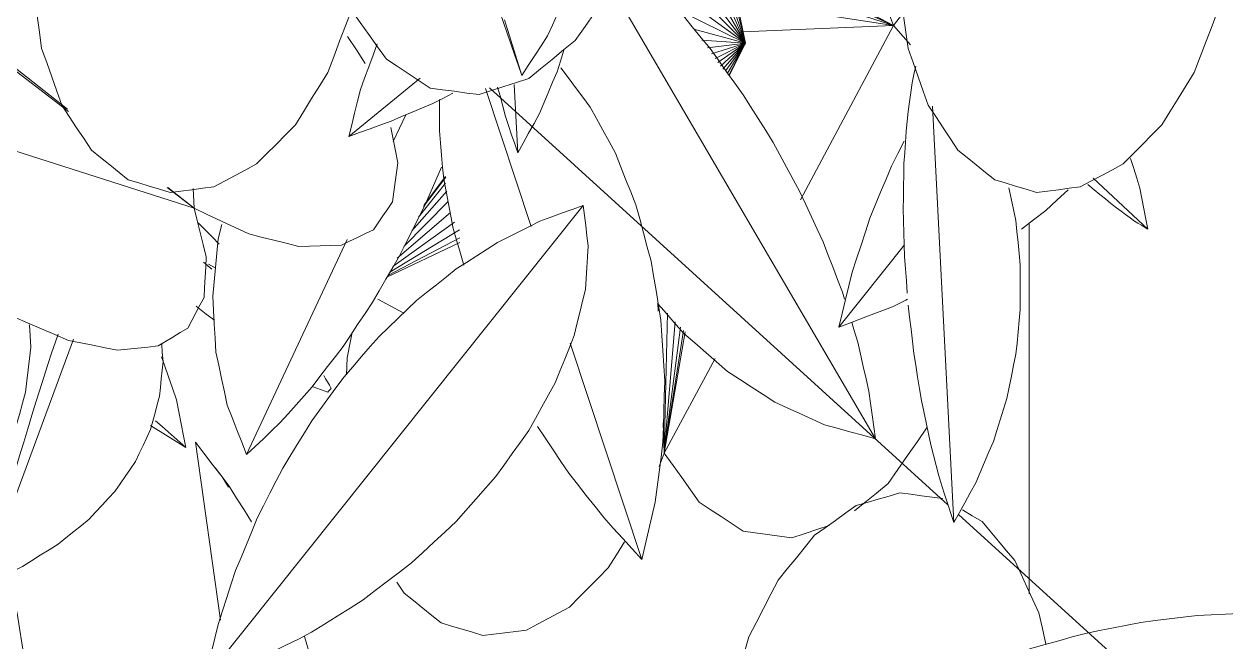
# Model space of a CAD drawing. Header units: metres. Extents: x 13.9 to 26.7, y -0.2 to 3.2.
# Drawn here: x 16.5728 to 16.6786, y 0.5277 to 0.5821 of the extents above; entities that cross this region are included whole.
import ezdxf

# ---------------------------------------------------------------- set-up
doc = ezdxf.new("R2010")
doc.units = ezdxf.units.M
for name, color, linetype, lineweight in [('Importações nas famílias', 10, 'Continuous', 5), ('Quadro estrutural', 7, 'Continuous', 5), ('Vegetação', 7, 'Continuous', 5)]:
    doc.layers.add(name, color=color, linetype=linetype, lineweight=lineweight)

# ---------------------------------------------------------------- blocks, each defined once
blk = doc.blocks.new('Planta_pergolado_12200 - plantas pergolado_skp_Component_12-V21-Corte 1')
at = {"layer": 'Importações nas famílias'}
for p, q in [((16.64914, 0.59044), (16.64823, 0.59067)), ((16.65001, 0.59012), (16.64914, 0.59044)), ((16.6501, 0.58411), (16.64579, 0.58812)), ((16.67169, 0.56403), (16.66686, 0.56853)), ((16.66639, 0.56799), (16.66697, 0.5675))]:
    blk.add_line(p, q, dxfattribs=at)
at = {"layer": 'Importações nas famílias', "flags": 128}
for points in [[(16.64583, 0.58757), (16.64654, 0.58683), (16.64726, 0.58608)], [(16.64726, 0.58608), (16.648, 0.58532), (16.64875, 0.58457), (16.6495, 0.58381), (16.65016, 0.58314)], [(16.67099, 0.56765), (16.67071, 0.56852), (16.67044, 0.56939), (16.67016, 0.57027)], [(16.66697, 0.5675), (16.66746, 0.5671), (16.66795, 0.56671), (16.66844, 0.56631), (16.66893, 0.56592)], [(16.67169, 0.56403), (16.67152, 0.56493), (16.67134, 0.56584), (16.67116, 0.56674), (16.67099, 0.56765)], [(16.66893, 0.56592), (16.66933, 0.56563), (16.66973, 0.56533), (16.67012, 0.56504), (16.67052, 0.56475)], [(16.67052, 0.56475), (16.67081, 0.56457), (16.67111, 0.56439), (16.6714, 0.56421), (16.67169, 0.56403)]]:
    blk.add_lwpolyline(points, dxfattribs=at)
blk = doc.blocks.new('Planta_pergolado_12200 - plantas pergolado_skp_Component_12-V22-Corte 1')
at = {"layer": 'Importações nas famílias'}
blk.add_line((16.65462, 0.53822), (16.65273, 0.57488), dxfattribs=at)
at = {"layer": 'Importações nas famílias', "flags": 128}
for points in [[(16.65125, 0.57839), (16.65109, 0.57767), (16.65094, 0.57693)], [(16.65094, 0.57693), (16.65082, 0.57609), (16.65071, 0.57525), (16.6506, 0.5744), (16.65049, 0.57356)], [(16.65049, 0.57356), (16.65042, 0.57263), (16.65035, 0.57169), (16.65029, 0.57076), (16.65022, 0.56983)], [(16.65022, 0.56983), (16.6502, 0.56882), (16.65019, 0.56782), (16.65017, 0.56682), (16.65015, 0.56582)], [(16.66006, 0.56482), (16.65986, 0.56577), (16.65966, 0.56673), (16.65946, 0.56768)], [(16.65015, 0.56582), (16.65018, 0.56477), (16.65021, 0.56372), (16.65024, 0.56267), (16.65027, 0.56163)], [(16.66046, 0.56091), (16.66036, 0.56189), (16.66026, 0.56286), (16.66016, 0.56384), (16.66006, 0.56482)], [(16.65027, 0.56163), (16.65035, 0.56056), (16.65043, 0.55949), (16.65051, 0.55842)], [(16.66046, 0.55697), (16.66046, 0.55796), (16.66046, 0.55894), (16.66046, 0.55993), (16.66046, 0.56091)], [(16.65059, 0.55736), (16.65071, 0.55629), (16.65084, 0.55523), (16.65096, 0.55417), (16.65108, 0.5531)], [(16.66007, 0.55304), (16.66017, 0.55402), (16.66027, 0.555), (16.66036, 0.55599), (16.66046, 0.55697)], [(16.65108, 0.5531), (16.65125, 0.55207), (16.65142, 0.55104), (16.65159, 0.55), (16.65175, 0.54897)], [(16.65927, 0.54915), (16.65947, 0.55012), (16.65967, 0.55109), (16.65987, 0.55206), (16.66007, 0.55304)], [(16.65809, 0.54536), (16.65839, 0.54631), (16.65868, 0.54725), (16.65898, 0.5482), (16.65927, 0.54915)], [(16.65175, 0.54897), (16.65196, 0.54799), (16.65217, 0.54701), (16.65237, 0.54603), (16.65258, 0.54505)], [(16.65258, 0.54505), (16.65282, 0.54415), (16.65306, 0.54324), (16.6533, 0.54234), (16.65355, 0.54144)], [(16.65654, 0.5417), (16.65692, 0.54261), (16.65731, 0.54353), (16.6577, 0.54444), (16.65809, 0.54536)], [(16.65462, 0.53822), (16.6551, 0.53909), (16.65558, 0.53996), (16.65606, 0.54083), (16.65654, 0.5417)], [(16.65355, 0.54144), (16.65382, 0.54063), (16.65408, 0.53983), (16.65435, 0.53902), (16.65462, 0.53822)]]:
    blk.add_lwpolyline(points, dxfattribs=at)
blk = doc.blocks.new('Planta_pergolado_12200 - plantas pergolado_skp_Component_12-V24-Corte 1')
at = {"layer": 'Importações nas famílias'}
for p, q in [((16.62992, 0.5988), (16.62919, 0.59884)), ((16.63092, 0.59632), (16.63295, 0.59797)), ((16.62684, 0.58795), (16.62735, 0.58857)), ((16.60137, 0.57221), (16.60765, 0.57733))]:
    blk.add_line(p, q, dxfattribs=at)
at = {"layer": 'Importações nas famílias', "flags": 128}
for points in [[(16.63295, 0.59797), (16.63219, 0.59817), (16.63143, 0.59838), (16.63068, 0.59859), (16.62992, 0.5988)], [(16.63197, 0.59547), (16.63222, 0.5961), (16.63246, 0.59672), (16.6327, 0.59734), (16.63295, 0.59797)], [(16.62445, 0.58552), (16.62505, 0.58613), (16.62564, 0.58673), (16.62624, 0.58734), (16.62684, 0.58795)], [(16.60387, 0.58036), (16.6035, 0.57936), (16.60312, 0.57835), (16.60275, 0.57734), (16.60238, 0.57634)], [(16.60238, 0.57634), (16.60213, 0.57531), (16.60187, 0.57427), (16.60162, 0.57324), (16.60137, 0.57221)], [(16.60875, 0.57512), (16.60963, 0.57556), (16.61052, 0.57601)], [(16.6051, 0.57356), (16.60601, 0.57395), (16.60693, 0.57434), (16.60784, 0.57473), (16.60875, 0.57512)], [(16.60137, 0.57221), (16.6023, 0.57255), (16.60323, 0.57288), (16.60417, 0.57322), (16.6051, 0.57356)]]:
    blk.add_lwpolyline(points, dxfattribs=at)
blk = doc.blocks.new('Planta_pergolado_12200 - plantas pergolado_skp_Component_16-V26-Corte 1')
for name in ['Planta_pergolado_12200 - plantas pergolado_skp_Component_12-V24-Corte 1', 'Planta_pergolado_12200 - plantas pergolado_skp_Component_12-V21-Corte 1', 'Planta_pergolado_12200 - plantas pergolado_skp_Component_12-V22-Corte 1']:
    blk.add_blockref(name, (0, 0))
blk = doc.blocks.new('Planta_pergolado_12200 - plantas pergolado_skp_Component_12-V28-Corte 1')
at = {"layer": 'Importações nas famílias'}
blk.add_line((16.61623, 0.57075), (16.61592, 0.57678), dxfattribs=at)
at = {"layer": 'Importações nas famílias', "flags": 128}
for points in [[(16.61969, 0.57789), (16.61999, 0.57884), (16.62028, 0.57979)], [(16.61814, 0.57423), (16.61853, 0.57515), (16.61892, 0.57606), (16.6193, 0.57698), (16.61969, 0.57789)], [(16.61446, 0.57655), (16.61467, 0.57578), (16.61491, 0.57487), (16.61515, 0.57397)], [(16.61515, 0.57397), (16.61542, 0.57317), (16.61569, 0.57236), (16.61596, 0.57155), (16.61623, 0.57075)], [(16.61623, 0.57075), (16.6167, 0.57162), (16.61718, 0.57249), (16.61766, 0.57336), (16.61814, 0.57423)]]:
    blk.add_lwpolyline(points, dxfattribs=at)
blk = doc.blocks.new('Planta_pergolado_12200 - plantas pergolado_skp_Component_16-V32-Corte 1')
blk.add_blockref('Planta_pergolado_12200 - plantas pergolado_skp_Component_12-V28-Corte 1', (0, 0))
blk = doc.blocks.new('Planta_pergolado_12200 - plantas pergolado_skp_Component_12-V112-Corte 1')
at = {"layer": 'Importações nas famílias'}
for p, q in [((16.59006, 0.52963), (16.58786, 0.54529)), ((16.58964, 0.54301), (16.59023, 0.54225)), ((16.59023, 0.54225), (16.59077, 0.54133)), ((16.59292, 0.50933), (16.59069, 0.52518)), ((16.60014, 0.50782), (16.60021, 0.5086))]:
    blk.add_line(p, q, dxfattribs=at)
at = {"layer": 'Importações nas famílias', "flags": 128}
for points in [[(16.59083, 0.54142), (16.59009, 0.54238), (16.58935, 0.54335), (16.58861, 0.54432), (16.58786, 0.54529)], [(16.59279, 0.53828), (16.59214, 0.53933), (16.59148, 0.54037), (16.59083, 0.54142)], [(16.59883, 0.52337), (16.59849, 0.52457), (16.59815, 0.52577), (16.59781, 0.52697), (16.59746, 0.52817)], [(16.59976, 0.51848), (16.59953, 0.5197), (16.5993, 0.52093), (16.59907, 0.52215), (16.59883, 0.52337)], [(16.60022, 0.51353), (16.6001, 0.51477), (16.59999, 0.51601), (16.59987, 0.51724), (16.59976, 0.51848)], [(16.60021, 0.5086), (16.60022, 0.50983), (16.60022, 0.51107), (16.60022, 0.5123), (16.60022, 0.51353)]]:
    blk.add_lwpolyline(points, dxfattribs=at)
blk = doc.blocks.new('Planta_pergolado_12200 - plantas pergolado_skp_Component_12-V94-Corte 1')
at = {"layer": 'Importações nas famílias'}
for p, q in [((16.66059, 0.42591), (16.66699, 0.44325)), ((16.66161, 0.4228), (16.66249, 0.42323))]:
    blk.add_line(p, q, dxfattribs=at)
at = {"layer": 'Importações nas famílias', "flags": 128}
for points in [[(16.66562, 0.44369), (16.66539, 0.443), (16.66506, 0.442), (16.66473, 0.44101)], [(16.67486, 0.44128), (16.6748, 0.44206), (16.67475, 0.44284)], [(16.67456, 0.43823), (16.67464, 0.43899), (16.67471, 0.43975), (16.67479, 0.44052), (16.67486, 0.44128)], [(16.66473, 0.44101), (16.66438, 0.4399), (16.66402, 0.43879), (16.66367, 0.43768), (16.66332, 0.43656)], [(16.67376, 0.43529), (16.67396, 0.43602), (16.67416, 0.43676), (16.67436, 0.43749), (16.67456, 0.43823)], [(16.66332, 0.43656), (16.66296, 0.43536), (16.6626, 0.43416), (16.66224, 0.43296), (16.66187, 0.43176)], [(16.67244, 0.43248), (16.67277, 0.43318), (16.6731, 0.43388), (16.67343, 0.43458), (16.67376, 0.43529)], [(16.66187, 0.43176), (16.66151, 0.4305), (16.66114, 0.42924), (16.66078, 0.42798), (16.66041, 0.42671)], [(16.67063, 0.42984), (16.67109, 0.4305), (16.67154, 0.43116), (16.67199, 0.43182), (16.67244, 0.43248)], [(16.66836, 0.4274), (16.66893, 0.42801), (16.6695, 0.42862), (16.67007, 0.42923), (16.67063, 0.42984)], [(16.66563, 0.42519), (16.66631, 0.42574), (16.667, 0.4263), (16.66768, 0.42685), (16.66836, 0.4274)], [(16.66249, 0.42323), (16.66328, 0.42372), (16.66406, 0.42421), (16.66485, 0.4247), (16.66563, 0.42519)]]:
    blk.add_lwpolyline(points, dxfattribs=at)
blk = doc.blocks.new('Planta_pergolado_12200 - plantas pergolado_skp_Component_17-V115-Corte 1')
at = {"layer": 'Importações nas famílias'}
for p, q in [((16.56494, 0.58343), (16.57669, 0.57439)), ((16.57661, 0.57462), (16.5652, 0.58356)), ((16.58775, 0.56588), (16.55275, 0.57707)), ((16.58538, 0.5677), (16.58775, 0.56588)), ((16.58775, 0.56588), (16.58543, 0.5677)), ((16.58766, 0.56763), (16.58775, 0.56588))]:
    blk.add_line(p, q, dxfattribs=at)
at = {"layer": 'Importações nas famílias', "flags": 128}
for points in [[(16.60281, 0.57864), (16.60204, 0.57982), (16.60126, 0.581)], [(16.60567, 0.56989), (16.60546, 0.57093), (16.60526, 0.57196), (16.60505, 0.573)], [(16.60522, 0.56646), (16.60533, 0.56732), (16.60544, 0.56817), (16.60556, 0.56903), (16.60567, 0.56989)], [(16.60353, 0.56399), (16.60395, 0.56461), (16.60437, 0.56522), (16.6048, 0.56584), (16.60522, 0.56646)], [(16.58882, 0.56161), (16.58855, 0.56268), (16.58828, 0.56375), (16.58802, 0.56481), (16.58775, 0.56588)], [(16.58775, 0.56588), (16.58895, 0.56532), (16.59015, 0.56475), (16.59135, 0.56419), (16.59255, 0.56362)], [(16.60072, 0.56264), (16.60142, 0.56298), (16.60212, 0.56332), (16.60283, 0.56365), (16.60353, 0.56399)], [(16.59255, 0.56362), (16.59365, 0.56335), (16.59476, 0.56307), (16.59586, 0.5628), (16.59697, 0.56252)], [(16.59697, 0.56252), (16.59791, 0.56255), (16.59884, 0.56258), (16.59978, 0.56261), (16.60072, 0.56264)], [(16.58862, 0.55802), (16.58867, 0.55892), (16.58872, 0.55982), (16.58877, 0.56071), (16.58882, 0.56161)], [(16.58718, 0.55534), (16.58754, 0.55601), (16.5879, 0.55668), (16.58826, 0.55735), (16.58862, 0.55802)], [(16.57194, 0.55629), (16.57313, 0.55578), (16.57431, 0.55527), (16.5755, 0.55476), (16.57669, 0.55425)], [(16.58458, 0.55376), (16.58523, 0.55416), (16.58588, 0.55455), (16.58653, 0.55495), (16.58718, 0.55534)], [(16.57669, 0.55425), (16.57777, 0.55404), (16.57884, 0.55382), (16.57992, 0.55361), (16.581, 0.55339)], [(16.581, 0.55339), (16.58189, 0.55348), (16.58279, 0.55358), (16.58368, 0.55367), (16.58458, 0.55376)]]:
    blk.add_lwpolyline(points, dxfattribs=at)
blk = doc.blocks.new('Planta_pergolado_12200 - plantas pergolado_skp_Component_16-V116-Corte 1')
for name, p in [('Planta_pergolado_12200 - plantas pergolado_skp_Component_17-V115-Corte 1', (0, 0)), ('Planta_pergolado_12200 - plantas pergolado_skp_Component_12-V94-Corte 1', (-0.08985, 0.11112)), ('Planta_pergolado_12200 - plantas pergolado_skp_Component_12-V112-Corte 1', (0, 0))]:
    blk.add_blockref(name, p)
blk = doc.blocks.new('Planta_pergolado_12200 - plantas pergolado_skp_-3067411-Corte 1')
at = {"layer": 'Importações nas famílias'}
for p, q in [((16.61374, 0.57648), (16.65408, 0.53978)), ((16.65502, 0.53893), (16.6755, 0.5203))]:
    blk.add_line(p, q, dxfattribs=at)
blk.add_blockref('Planta_pergolado_12200 - plantas pergolado_skp_Component_16-V116-Corte 1', (0, 0))
blk = doc.blocks.new('Planta_pergolado_12200 - plantas pergolado_skp_-3067423-Corte 1')
for name in ['Planta_pergolado_12200 - plantas pergolado_skp_-3067411-Corte 1', 'Planta_pergolado_12200 - plantas pergolado_skp_Component_16-V32-Corte 1', 'Planta_pergolado_12200 - plantas pergolado_skp_Component_16-V26-Corte 1']:
    blk.add_blockref(name, (0, 0))
blk = doc.blocks.new('Planta_pergolado_12200 - plantas pergolado_skp_Component_12-V154-Corte 1')
at = {"layer": 'Importações nas famílias'}
for p, q in [((16.62168, 0.59755), (16.62189, 0.5966)), ((16.61658, 0.57757), (16.61507, 0.58247))]:
    blk.add_line(p, q, dxfattribs=at)
at = {"layer": 'Importações nas famílias', "flags": 128}
for points in [[(16.62189, 0.5966), (16.62194, 0.59561), (16.62199, 0.59463), (16.62204, 0.59365), (16.62209, 0.59266)], [(16.62209, 0.59266), (16.62198, 0.59167), (16.62186, 0.59068), (16.62175, 0.58969), (16.62164, 0.5887)], [(16.62164, 0.5887), (16.62136, 0.58773), (16.62109, 0.58675), (16.62082, 0.58578), (16.62055, 0.5848)], [(16.61402, 0.58505), (16.61371, 0.58599), (16.6134, 0.5869)], [(16.6153, 0.58129), (16.61498, 0.58223), (16.61466, 0.58317), (16.61434, 0.58411), (16.61402, 0.58505)], [(16.62055, 0.5848), (16.62012, 0.58387), (16.6197, 0.58293), (16.61928, 0.582), (16.61885, 0.58106)], [(16.61658, 0.57757), (16.61626, 0.5785), (16.61594, 0.57943), (16.61562, 0.58036), (16.6153, 0.58129)], [(16.61885, 0.58106), (16.61828, 0.58019), (16.61772, 0.57932), (16.61715, 0.57844), (16.61658, 0.57757)]]:
    blk.add_lwpolyline(points, dxfattribs=at)
blk = doc.blocks.new('Planta_pergolado_12200 - plantas pergolado_skp_Component_16-V157-Corte 1')
blk.add_blockref('Planta_pergolado_12200 - plantas pergolado_skp_Component_12-V154-Corte 1', (0, 0))
blk = doc.blocks.new('Planta_pergolado_12200 - plantas pergolado_skp_Component_17-V191-Corte 1')
at = {"layer": 'Importações nas famílias', "flags": 128}
for points in [[(16.65059, 0.57996), (16.65038, 0.58139), (16.65017, 0.58282), (16.64997, 0.58425), (16.64976, 0.58568)], [(16.67785, 0.58333), (16.67733, 0.58196), (16.67681, 0.58059), (16.67629, 0.57922), (16.67577, 0.57785)], [(16.65236, 0.57495), (16.65192, 0.5762), (16.65147, 0.57745), (16.65103, 0.57871), (16.65059, 0.57996)], [(16.67577, 0.57785), (16.67506, 0.57669), (16.67435, 0.57554), (16.67363, 0.57438), (16.67292, 0.57323)], [(16.65496, 0.57101), (16.65431, 0.57199), (16.65366, 0.57298), (16.65301, 0.57396), (16.65236, 0.57495)], [(16.67292, 0.57323), (16.67207, 0.57237), (16.67121, 0.57151), (16.67035, 0.57065), (16.6695, 0.56979)], [(16.65821, 0.56839), (16.6574, 0.56904), (16.65658, 0.5697), (16.65577, 0.57035), (16.65496, 0.57101)], [(16.6695, 0.56979), (16.66856, 0.56928), (16.66762, 0.56877), (16.66667, 0.56827), (16.66573, 0.56776)], [(16.66188, 0.56728), (16.66096, 0.56756), (16.66005, 0.56784), (16.65913, 0.56811), (16.65821, 0.56839)], [(16.66573, 0.56776), (16.66477, 0.56764), (16.66381, 0.56752), (16.66285, 0.5674), (16.66188, 0.56728)]]:
    blk.add_lwpolyline(points, dxfattribs=at)
blk = doc.blocks.new('Planta_pergolado_12200 - plantas pergolado_skp_Component_16-V192-Corte 1')
blk.add_blockref('Planta_pergolado_12200 - plantas pergolado_skp_Component_17-V191-Corte 1', (0, 0))
blk = doc.blocks.new('Planta_pergolado_12200 - plantas pergolado_skp_Component_12-V97-Corte 1')
at = {"layer": 'Importações nas famílias'}
blk.add_line((16.61178, 0.38413), (16.62818, 0.33468), dxfattribs=at)
at = {"layer": 'Importações nas famílias', "flags": 128}
for points in [[(16.61178, 0.38413), (16.61155, 0.38321), (16.61132, 0.38229), (16.6111, 0.38137), (16.61087, 0.38045)], [(16.61505, 0.38285), (16.61423, 0.38317), (16.61342, 0.38349), (16.6126, 0.38381), (16.61178, 0.38413)], [(16.61817, 0.38078), (16.61739, 0.3813), (16.61661, 0.38182), (16.61583, 0.38233), (16.61505, 0.38285)], [(16.61087, 0.38045), (16.61075, 0.37947), (16.61063, 0.37849), (16.61051, 0.37751), (16.61039, 0.37653)], [(16.62105, 0.37798), (16.62033, 0.37868), (16.61961, 0.37938), (16.61889, 0.38008), (16.61817, 0.38078)], [(16.62363, 0.37451), (16.62299, 0.37538), (16.62234, 0.37624), (16.6217, 0.37711), (16.62105, 0.37798)], [(16.61039, 0.37653), (16.61038, 0.3755), (16.61038, 0.37447), (16.61037, 0.37344), (16.61036, 0.37242)], [(16.62585, 0.37045), (16.6253, 0.37146), (16.62474, 0.37248), (16.62419, 0.37349), (16.62363, 0.37451)], [(16.61036, 0.37242), (16.61046, 0.37135), (16.61056, 0.37029), (16.61066, 0.36922), (16.61075, 0.36816)], [(16.62765, 0.36589), (16.6272, 0.36703), (16.62675, 0.36817), (16.6263, 0.36931), (16.62585, 0.37045)], [(16.61075, 0.36816), (16.61096, 0.36707), (16.61117, 0.36599), (16.61138, 0.3649), (16.61159, 0.36381)], [(16.629, 0.36095), (16.62866, 0.36219), (16.62833, 0.36342), (16.62799, 0.36466), (16.62765, 0.36589)], [(16.61159, 0.36381), (16.6119, 0.36271), (16.61221, 0.36161), (16.61253, 0.36051), (16.61284, 0.35941)], [(16.62986, 0.35574), (16.62964, 0.35705), (16.62943, 0.35835), (16.62921, 0.35965), (16.629, 0.36095)], [(16.61284, 0.35941), (16.61326, 0.35831), (16.61367, 0.35721), (16.61409, 0.35611), (16.61451, 0.35501)], [(16.63021, 0.35039), (16.63012, 0.35173), (16.63003, 0.35307), (16.62995, 0.35441), (16.62986, 0.35574)], [(16.61451, 0.35501), (16.61502, 0.35392), (16.61553, 0.35283), (16.61605, 0.35174), (16.61656, 0.35066)], [(16.61656, 0.35066), (16.61717, 0.34959), (16.61777, 0.34853), (16.61838, 0.34746), (16.61899, 0.3464)], [(16.63004, 0.34501), (16.63008, 0.34635), (16.63012, 0.3477), (16.63017, 0.34904), (16.63021, 0.35039)], [(16.61899, 0.3464), (16.61968, 0.34537), (16.62037, 0.34435), (16.62106, 0.34332), (16.62175, 0.34229)], [(16.62936, 0.33973), (16.62953, 0.34105), (16.6297, 0.34237), (16.62987, 0.34369), (16.63004, 0.34501)], [(16.62175, 0.34229), (16.62252, 0.34131), (16.62329, 0.34033), (16.62406, 0.33935), (16.62483, 0.33837)], [(16.62818, 0.33468), (16.62848, 0.33595), (16.62877, 0.33721), (16.62906, 0.33847), (16.62936, 0.33973)], [(16.62483, 0.33837), (16.62567, 0.33745), (16.62651, 0.33653), (16.62734, 0.33561), (16.62818, 0.33468)]]:
    blk.add_lwpolyline(points, dxfattribs=at)
blk = doc.blocks.new('Planta_pergolado_12200 - plantas pergolado_skp_Component_12-V98-Corte 1')
at = {"layer": 'Importações nas famílias'}
blk.add_line((16.67882, 0.39686), (16.64552, 0.35514), dxfattribs=at)
at = {"layer": 'Importações nas famílias', "flags": 128}
for points in [[(16.67882, 0.39686), (16.67787, 0.39651), (16.67692, 0.39617), (16.67597, 0.39582), (16.67502, 0.39547)], [(16.67928, 0.3933), (16.67916, 0.39419), (16.67905, 0.39508), (16.67893, 0.39597), (16.67882, 0.39686)], [(16.67502, 0.39547), (16.67409, 0.395), (16.67316, 0.39453), (16.67222, 0.39406), (16.67129, 0.3936)], [(16.67129, 0.3936), (16.67038, 0.39301), (16.66948, 0.39243), (16.66857, 0.39184), (16.66766, 0.39126)], [(16.67902, 0.38945), (16.67908, 0.39041), (16.67915, 0.39138), (16.67921, 0.39234), (16.67928, 0.3933)], [(16.66766, 0.39126), (16.66679, 0.39057), (16.66592, 0.38987), (16.66504, 0.38918), (16.66417, 0.38849)], [(16.67804, 0.38539), (16.67828, 0.38641), (16.67853, 0.38742), (16.67877, 0.38844), (16.67902, 0.38945)], [(16.66417, 0.38849), (16.66335, 0.38769), (16.66252, 0.3869), (16.66169, 0.3861), (16.66087, 0.38531)], [(16.66087, 0.38531), (16.66009, 0.38442), (16.65932, 0.38354), (16.65855, 0.38265), (16.65778, 0.38176)], [(16.67637, 0.38123), (16.67678, 0.38227), (16.6772, 0.38331), (16.67762, 0.38435), (16.67804, 0.38539)], [(16.65778, 0.38176), (16.65707, 0.38079), (16.65636, 0.37982), (16.65565, 0.37885), (16.65494, 0.37788)], [(16.67404, 0.37704), (16.67462, 0.37809), (16.6752, 0.37913), (16.67578, 0.38018), (16.67637, 0.38123)], [(16.65494, 0.37788), (16.6543, 0.37684), (16.65366, 0.3758), (16.65302, 0.37476), (16.65239, 0.37372)], [(16.67111, 0.37295), (16.67184, 0.37397), (16.67257, 0.375), (16.6733, 0.37602), (16.67404, 0.37704)], [(16.65239, 0.37372), (16.65182, 0.37262), (16.65126, 0.37152), (16.6507, 0.37041), (16.65014, 0.36931)], [(16.66764, 0.36904), (16.66851, 0.37001), (16.66938, 0.37099), (16.67024, 0.37197), (16.67111, 0.37295)], [(16.65014, 0.36931), (16.64967, 0.36816), (16.64919, 0.36701), (16.64872, 0.36586), (16.64824, 0.36471)], [(16.66373, 0.3654), (16.66471, 0.36631), (16.66569, 0.36722), (16.66667, 0.36813), (16.66764, 0.36904)], [(16.65946, 0.36212), (16.66053, 0.36294), (16.6616, 0.36376), (16.66266, 0.36458), (16.66373, 0.3654)], [(16.64824, 0.36471), (16.64785, 0.36353), (16.64747, 0.36234), (16.64708, 0.36116), (16.64669, 0.35997)], [(16.65493, 0.35927), (16.65606, 0.35998), (16.65719, 0.36069), (16.65833, 0.3614), (16.65946, 0.36212)], [(16.64669, 0.35997), (16.6464, 0.35876), (16.64611, 0.35756), (16.64581, 0.35635), (16.64552, 0.35514)], [(16.65025, 0.35693), (16.65142, 0.35751), (16.65259, 0.3581), (16.65376, 0.35868), (16.65493, 0.35927)], [(16.64552, 0.35514), (16.6467, 0.35559), (16.64788, 0.35604), (16.64906, 0.35648), (16.65025, 0.35693)]]:
    blk.add_lwpolyline(points, dxfattribs=at)
blk = doc.blocks.new('Planta_pergolado_12200 - plantas pergolado_skp_Component_16-V194-Corte 1')
for name in ['Planta_pergolado_12200 - plantas pergolado_skp_Component_12-V98-Corte 1', 'Planta_pergolado_12200 - plantas pergolado_skp_Component_12-V97-Corte 1']:
    blk.add_blockref(name, (-0.05684, 0.16928))
blk = doc.blocks.new('Planta_pergolado_12200 - plantas pergolado_skp_Component_17-V204-Corte 1')
at = {"layer": 'Importações nas famílias', "flags": 128}
for points in [[(16.57433, 0.57996), (16.57413, 0.58139), (16.57392, 0.58282), (16.57371, 0.58425), (16.57351, 0.58568)], [(16.62473, 0.58561), (16.62387, 0.58437), (16.62301, 0.58313), (16.62215, 0.5819), (16.62129, 0.58066)], [(16.60159, 0.58333), (16.60107, 0.58196), (16.60055, 0.58059), (16.60003, 0.57922), (16.59952, 0.57785)], [(16.60467, 0.57902), (16.6039, 0.5801), (16.60313, 0.58118), (16.60236, 0.58225), (16.60159, 0.58333)], [(16.57611, 0.57495), (16.57566, 0.5762), (16.57522, 0.57745), (16.57478, 0.57871), (16.57433, 0.57996)], [(16.62129, 0.58066), (16.62027, 0.57982), (16.61925, 0.57899), (16.61823, 0.57816), (16.6172, 0.57732)], [(16.60852, 0.57647), (16.60756, 0.57711), (16.6066, 0.57775), (16.60563, 0.57839), (16.60467, 0.57902)], [(16.59952, 0.57785), (16.5988, 0.57669), (16.59809, 0.57554), (16.59738, 0.57438), (16.59667, 0.57323)], [(16.6172, 0.57732), (16.61611, 0.57696), (16.61501, 0.5766), (16.61392, 0.57625), (16.61282, 0.57589)], [(16.61282, 0.57589), (16.61175, 0.57603), (16.61067, 0.57618), (16.6096, 0.57632), (16.60852, 0.57647)], [(16.57871, 0.57101), (16.57806, 0.57199), (16.57741, 0.57298), (16.57676, 0.57396), (16.57611, 0.57495)], [(16.59667, 0.57323), (16.59581, 0.57237), (16.59496, 0.57151), (16.5941, 0.57065), (16.59325, 0.56979)], [(16.58195, 0.56839), (16.58114, 0.56904), (16.58033, 0.5697), (16.57952, 0.57035), (16.57871, 0.57101)], [(16.59325, 0.56979), (16.5923, 0.56928), (16.59136, 0.56877), (16.59042, 0.56827), (16.58948, 0.56776)], [(16.58563, 0.56728), (16.58471, 0.56756), (16.58379, 0.56784), (16.58287, 0.56811), (16.58195, 0.56839)], [(16.58948, 0.56776), (16.58852, 0.56764), (16.58755, 0.56752), (16.58659, 0.5674), (16.58563, 0.56728)]]:
    blk.add_lwpolyline(points, dxfattribs=at)
blk = doc.blocks.new('Planta_pergolado_12200 - plantas pergolado_skp_Component_16-V205-Corte 1')
blk.add_blockref('Planta_pergolado_12200 - plantas pergolado_skp_Component_17-V204-Corte 1', (0, 0))
blk = doc.blocks.new('Planta_pergolado_12200 - plantas pergolado_skp_-V208-Corte 1')
for name in ['Planta_pergolado_12200 - plantas pergolado_skp_Component_16-V205-Corte 1', 'Planta_pergolado_12200 - plantas pergolado_skp_Component_16-V192-Corte 1', 'Planta_pergolado_12200 - plantas pergolado_skp_Component_16-V194-Corte 1']:
    blk.add_blockref(name, (0, 0))
blk = doc.blocks.new('Planta_pergolado_12200 - plantas pergolado_skp_-3067425-Corte 1')
for name in ['Planta_pergolado_12200 - plantas pergolado_skp_-V208-Corte 1', 'Planta_pergolado_12200 - plantas pergolado_skp_Component_16-V157-Corte 1']:
    blk.add_blockref(name, (0, 0))
blk = doc.blocks.new('Planta_pergolado_12200 - plantas pergolado_skp_Component_12-V233-Corte 1')
at = {"layer": 'Importações nas famílias', "flags": 128}
for points in [[(16.57327, 0.55562), (16.57332, 0.55464), (16.57337, 0.55365)], [(16.57337, 0.55365), (16.57326, 0.55266), (16.57314, 0.55167), (16.57303, 0.55068), (16.57292, 0.54969)], [(16.57292, 0.54969), (16.57265, 0.54872), (16.57237, 0.54774), (16.5721, 0.54677), (16.57183, 0.54579)], [(16.5652, 0.54636), (16.56499, 0.54698), (16.56468, 0.54789)], [(16.57183, 0.54579), (16.57141, 0.54486), (16.57098, 0.54392), (16.57056, 0.54299), (16.57013, 0.54205)], [(16.57013, 0.54205), (16.56957, 0.54118), (16.56909, 0.54045)]]:
    blk.add_lwpolyline(points, dxfattribs=at)
blk = doc.blocks.new('Planta_pergolado_12200 - plantas pergolado_skp_Component_12-V234-Corte 1')
at = {"layer": 'Importações nas famílias'}
for p, q in [((16.58494, 0.54668), (16.58435, 0.54716)), ((16.58702, 0.54481), (16.5839, 0.54677))]:
    blk.add_line(p, q, dxfattribs=at)
at = {"layer": 'Importações nas famílias', "flags": 128}
for points in [[(16.58488, 0.55279), (16.58514, 0.55206), (16.58549, 0.55105), (16.58585, 0.55004), (16.5862, 0.54902)], [(16.5862, 0.54902), (16.58641, 0.54797), (16.58661, 0.54692), (16.58681, 0.54586), (16.58702, 0.54481)], [(16.58702, 0.54481), (16.5865, 0.54528), (16.58598, 0.54574), (16.58546, 0.54621), (16.58494, 0.54668)]]:
    blk.add_lwpolyline(points, dxfattribs=at)
blk = doc.blocks.new('Planta_pergolado_12200 - plantas pergolado_skp_Component_17-V235-Corte 1')
at = {"layer": 'Importações nas famílias'}
for p, q in [((16.58857, 0.56115), (16.58931, 0.56052)), ((16.58959, 0.56063), (16.589, 0.56096))]:
    blk.add_line(p, q, dxfattribs=at)
at = {"layer": 'Importações nas famílias', "flags": 128}
for points in [[(16.58811, 0.56461), (16.58872, 0.56399), (16.58933, 0.56336), (16.58994, 0.56273)], [(16.58953, 0.55602), (16.58882, 0.55657), (16.58793, 0.55726)], [(16.59915, 0.55115), (16.59932, 0.55087), (16.59948, 0.55059), (16.59965, 0.55031), (16.59982, 0.55003)], [(16.59951, 0.5497), (16.59918, 0.54982), (16.59886, 0.54993), (16.59854, 0.55005), (16.59822, 0.55017)], [(16.59982, 0.55003), (16.59974, 0.54995), (16.59966, 0.54987), (16.59958, 0.54978), (16.59951, 0.5497)]]:
    blk.add_lwpolyline(points, dxfattribs=at)
blk = doc.blocks.new('Planta_pergolado_12200 - plantas pergolado_skp_Component_16-V236-Corte 1')
for name in ['Planta_pergolado_12200 - plantas pergolado_skp_Component_17-V235-Corte 1', 'Planta_pergolado_12200 - plantas pergolado_skp_Component_12-V233-Corte 1', 'Planta_pergolado_12200 - plantas pergolado_skp_Component_12-V234-Corte 1']:
    blk.add_blockref(name, (0, 0))
blk = doc.blocks.new('Planta_pergolado_12200 - plantas pergolado_skp_Component_12-V291-Corte 1')
at = {"layer": 'Importações nas famílias'}
for p, q in [((16.64772, 0.54559), (16.62433, 0.58559)), ((16.645, 0.55787), (16.64481, 0.5585))]:
    blk.add_line(p, q, dxfattribs=at)
at = {"layer": 'Importações nas famílias', "flags": 128}
for points in [[(16.63003, 0.58378), (16.6292, 0.58468), (16.62837, 0.58557), (16.62754, 0.58647), (16.6267, 0.58737)], [(16.63316, 0.57994), (16.63238, 0.5809), (16.63159, 0.58186), (16.63081, 0.58282), (16.63003, 0.58378)], [(16.63606, 0.57588), (16.63534, 0.5769), (16.63461, 0.57791), (16.63389, 0.57892), (16.63316, 0.57994)], [(16.63871, 0.57167), (16.63805, 0.57272), (16.63739, 0.57378), (16.63672, 0.57483), (16.63606, 0.57588)], [(16.64106, 0.56733), (16.64047, 0.56842), (16.63989, 0.5695), (16.6393, 0.57058), (16.63871, 0.57167)], [(16.6431, 0.56293), (16.64259, 0.56403), (16.64208, 0.56513), (16.64157, 0.56623), (16.64106, 0.56733)], [(16.64481, 0.5585), (16.64438, 0.55961), (16.64395, 0.56072), (16.64353, 0.56182), (16.6431, 0.56293)], [(16.62853, 0.55751), (16.62912, 0.55684), (16.62998, 0.55585), (16.63084, 0.55487)], [(16.64615, 0.55411), (16.64581, 0.55521), (16.64562, 0.55585)], [(16.63084, 0.55487), (16.63181, 0.55403), (16.63277, 0.55319), (16.63373, 0.55235), (16.6347, 0.55151)], [(16.64713, 0.54979), (16.64688, 0.55087), (16.64664, 0.55195), (16.64639, 0.55303), (16.64615, 0.55411)], [(16.6347, 0.55151), (16.63574, 0.55083), (16.63678, 0.55015), (16.63782, 0.54948), (16.63886, 0.5488)], [(16.64772, 0.54559), (16.64757, 0.54664), (16.64742, 0.54769), (16.64727, 0.54874), (16.64713, 0.54979)], [(16.63886, 0.5488), (16.63995, 0.5483), (16.64105, 0.54781), (16.64214, 0.54731), (16.64323, 0.54681)], [(16.64323, 0.54681), (16.64435, 0.54651), (16.64547, 0.5462), (16.6466, 0.5459), (16.64772, 0.54559)]]:
    blk.add_lwpolyline(points, dxfattribs=at)
blk = doc.blocks.new('Planta_pergolado_12200 - plantas pergolado_skp_Component_12-V292-Corte 1')
at = {"layer": 'Importações nas famílias'}
for p, q in [((16.60527, 0.57176), (16.60637, 0.57412)), ((16.59018, 0.56445), (16.58987, 0.56319)), ((16.59237, 0.5442), (16.60122, 0.56312))]:
    blk.add_line(p, q, dxfattribs=at)
at = {"layer": 'Importações nas famílias', "flags": 128}
for points in [[(16.60803, 0.56608), (16.60852, 0.56721), (16.60901, 0.56835), (16.60951, 0.56949)], [(16.60583, 0.56171), (16.60638, 0.5628), (16.60693, 0.56389), (16.60748, 0.56498), (16.60803, 0.56608)], [(16.58987, 0.56319), (16.58975, 0.56193), (16.58963, 0.56067), (16.58951, 0.55941), (16.58939, 0.55815)], [(16.60343, 0.55757), (16.60403, 0.55861), (16.60463, 0.55964), (16.60523, 0.56068), (16.60583, 0.56171)], [(16.58939, 0.55815), (16.58946, 0.55692), (16.58952, 0.55569), (16.58959, 0.55446), (16.58966, 0.55323)], [(16.60086, 0.55371), (16.6015, 0.55468), (16.60214, 0.55564), (16.60279, 0.55661), (16.60343, 0.55757)], [(16.58966, 0.55323), (16.58991, 0.55206), (16.59016, 0.55089), (16.59041, 0.54972), (16.59066, 0.54855)], [(16.59813, 0.55017), (16.59882, 0.55106), (16.5995, 0.55194), (16.60018, 0.55283), (16.60086, 0.55371)], [(16.5953, 0.54699), (16.59601, 0.54779), (16.59672, 0.54858), (16.59743, 0.54938), (16.59813, 0.55017)], [(16.59066, 0.54855), (16.59109, 0.54746), (16.59152, 0.54637), (16.59195, 0.54529), (16.59237, 0.5442)], [(16.59237, 0.5442), (16.59311, 0.5449), (16.59384, 0.5456), (16.59457, 0.54629), (16.5953, 0.54699)]]:
    blk.add_lwpolyline(points, dxfattribs=at)
blk = doc.blocks.new('Planta_pergolado_12200 - plantas pergolado_skp_Component_17-V294-Corte 1')
at = {"layer": 'Importações nas famílias'}
for p, q in [((16.63627, 0.58043), (16.62829, 0.58844)), ((16.63627, 0.58043), (16.62635, 0.58765)), ((16.63627, 0.58043), (16.63191, 0.58623)), ((16.63627, 0.58043), (16.63351, 0.58523)), ((16.643, 0.58523), (16.64931, 0.58197)), ((16.64304, 0.58529), (16.64931, 0.58197)), ((16.64931, 0.58197), (16.64794, 0.5856)), ((16.63627, 0.58043), (16.63439, 0.58467)), ((16.63627, 0.58043), (16.63495, 0.58431)), ((16.63627, 0.58043), (16.63533, 0.58408)), ((16.63627, 0.58043), (16.63554, 0.58395)), ((16.63569, 0.58407), (16.64931, 0.58197)), ((16.64221, 0.58428), (16.64931, 0.58197)), ((16.64271, 0.58494), (16.64931, 0.58197)), ((16.63031, 0.58334), (16.63627, 0.58043)), ((16.65009, 0.58301), (16.64931, 0.58197)), ((16.63605, 0.58142), (16.64931, 0.58197)), ((16.64931, 0.58197), (16.6411, 0.56664)), ((16.63627, 0.58043), (16.63174, 0.58166)), ((16.63243, 0.58069), (16.63627, 0.58043)), ((16.63292, 0.58001), (16.63627, 0.58043)), ((16.63627, 0.58043), (16.63329, 0.57949)), ((16.63359, 0.57907), (16.63627, 0.58043)), ((16.63627, 0.58043), (16.63385, 0.57871)), ((16.63627, 0.58043), (16.63407, 0.5784)), ((16.63627, 0.58043), (16.63427, 0.57812)), ((16.63454, 0.578), (16.63627, 0.58043)), ((16.63627, 0.58043), (16.6347, 0.57778)), ((16.63627, 0.58043), (16.63481, 0.57761)), ((16.63627, 0.58043), (16.63485, 0.57756)), ((16.6075, 0.5651), (16.60988, 0.56809)), ((16.60793, 0.56603), (16.6099, 0.56863)), ((16.608, 0.56618), (16.60988, 0.56869)), ((16.60692, 0.56389), (16.60998, 0.56739)), ((16.6062, 0.56253), (16.61011, 0.56647)), ((16.60563, 0.56149), (16.61032, 0.56551)), ((16.60497, 0.56027), (16.61109, 0.56398)), ((16.60523, 0.56075), (16.61065, 0.56466)), ((16.61114, 0.56287), (16.60472, 0.55981)), ((16.60481, 0.55997), (16.61112, 0.56328)), ((16.60392, 0.55787), (16.60621, 0.55664)), ((16.62857, 0.55754), (16.6286, 0.55683)), ((16.62941, 0.55664), (16.62913, 0.54432)), ((16.62913, 0.54432), (16.63008, 0.55588)), ((16.62913, 0.54432), (16.63055, 0.55541)), ((16.63083, 0.55512), (16.62913, 0.54432)), ((16.63096, 0.555), (16.62913, 0.54432)), ((16.60117, 0.55121), (16.60122, 0.55273)), ((16.63359, 0.55265), (16.62913, 0.54432)), ((16.62902, 0.547), (16.62913, 0.54432)), ((16.62913, 0.54432), (16.62868, 0.54315)), ((16.60624, 0.53199), (16.60559, 0.53298))]:
    blk.add_line(p, q, dxfattribs=at)
at = {"layer": 'Importações nas famílias', "flags": 128}
for points in [[(16.64931, 0.58197), (16.65014, 0.58101), (16.65079, 0.58027)], [(16.60122, 0.55273), (16.60151, 0.55422), (16.60165, 0.55496)], [(16.65226, 0.5466), (16.6514, 0.54536), (16.65054, 0.54412), (16.64968, 0.54288), (16.64882, 0.54165)], [(16.63221, 0.54001), (16.63144, 0.54109), (16.63067, 0.54217), (16.6299, 0.54324), (16.62913, 0.54432)], [(16.64882, 0.54165), (16.6478, 0.54081), (16.64678, 0.53998), (16.64588, 0.53924)], [(16.63606, 0.53746), (16.6351, 0.5381), (16.63413, 0.53874), (16.63317, 0.53937), (16.63221, 0.54001)], [(16.64036, 0.53687), (16.63928, 0.53702), (16.63821, 0.53717), (16.63713, 0.53731), (16.63606, 0.53746)], [(16.64364, 0.53795), (16.64255, 0.53759), (16.64145, 0.53723), (16.64036, 0.53687)], [(16.62563, 0.53653), (16.62491, 0.53537), (16.6242, 0.53422)], [(16.6242, 0.53422), (16.62335, 0.53336), (16.62249, 0.5325), (16.62164, 0.53164), (16.62078, 0.53078)], [(16.60949, 0.52938), (16.60868, 0.53003), (16.60787, 0.53069), (16.60705, 0.53134), (16.60624, 0.53199)], [(16.62078, 0.53078), (16.61984, 0.53027), (16.6189, 0.52976), (16.61796, 0.52926), (16.61701, 0.52875)], [(16.61316, 0.52827), (16.61225, 0.52855), (16.61133, 0.52883), (16.61041, 0.5291), (16.60949, 0.52938)], [(16.61701, 0.52875), (16.61605, 0.52863), (16.61509, 0.52851), (16.61413, 0.52839), (16.61316, 0.52827)]]:
    blk.add_lwpolyline(points, dxfattribs=at)
blk = doc.blocks.new('Planta_pergolado_12200 - plantas pergolado_skp_Component_16-V295-Corte 1')
for name in ['Planta_pergolado_12200 - plantas pergolado_skp_Component_17-V294-Corte 1', 'Planta_pergolado_12200 - plantas pergolado_skp_Component_12-V291-Corte 1', 'Planta_pergolado_12200 - plantas pergolado_skp_Component_12-V292-Corte 1']:
    blk.add_blockref(name, (0, 0))
blk = doc.blocks.new('Planta_pergolado_12200 - plantas pergolado_skp_-V319-Corte 1')
blk.add_blockref('Planta_pergolado_12200 - plantas pergolado_skp_Component_16-V295-Corte 1', (0, 0))
blk = doc.blocks.new('Planta_pergolado_12200 - plantas pergolado_skp_-3067427-Corte 1')
for name in ['Planta_pergolado_12200 - plantas pergolado_skp_-V319-Corte 1', 'Planta_pergolado_12200 - plantas pergolado_skp_Component_16-V236-Corte 1']:
    blk.add_blockref(name, (0, 0))
blk = doc.blocks.new('Planta_pergolado_12200 - plantas pergolado_skp_-3067432-Corte 1')
for name in ['Planta_pergolado_12200 - plantas pergolado_skp_-3067425-Corte 1', 'Planta_pergolado_12200 - plantas pergolado_skp_-3067427-Corte 1', 'Planta_pergolado_12200 - plantas pergolado_skp_-3067423-Corte 1']:
    blk.add_blockref(name, (0, 0))
blk = doc.blocks.new('Planta_pergolado_12200 - plantas pergolado_skp_Component_12-V601-Corte 1')
at = {"layer": 'Importações nas famílias'}
for p, q in [((16.61339, 0.57644), (16.61742, 0.56429)), ((16.62083, 0.55402), (16.62715, 0.53497))]:
    blk.add_line(p, q, dxfattribs=at)
at = {"layer": 'Importações nas famílias', "flags": 128}
for points in [[(16.6226, 0.57479), (16.62196, 0.57566), (16.62131, 0.57653), (16.62067, 0.57739), (16.62002, 0.57826)], [(16.60935, 0.57547), (16.60934, 0.57475), (16.60934, 0.57373), (16.60933, 0.5727)], [(16.62482, 0.57073), (16.62427, 0.57175), (16.62371, 0.57276), (16.62316, 0.57378), (16.6226, 0.57479)], [(16.60933, 0.5727), (16.60943, 0.57164), (16.60952, 0.57057), (16.60962, 0.56951), (16.60972, 0.56844)], [(16.62662, 0.56618), (16.62617, 0.56732), (16.62572, 0.56845), (16.62527, 0.56959), (16.62482, 0.57073)], [(16.60972, 0.56844), (16.60993, 0.56736), (16.61014, 0.56627), (16.61035, 0.56518), (16.61056, 0.56409)], [(16.62797, 0.56124), (16.62763, 0.56247), (16.6273, 0.56371), (16.62696, 0.56494), (16.62662, 0.56618)], [(16.61056, 0.56409), (16.61087, 0.56299), (16.61118, 0.56189), (16.61147, 0.56087)], [(16.62883, 0.55603), (16.62861, 0.55733), (16.6284, 0.55863), (16.62818, 0.55994), (16.62797, 0.56124)], [(16.62918, 0.55067), (16.62909, 0.55201), (16.629, 0.55335), (16.62891, 0.55469), (16.62883, 0.55603)], [(16.62901, 0.54529), (16.62905, 0.54664), (16.62909, 0.54798), (16.62913, 0.54933), (16.62918, 0.55067)], [(16.61796, 0.54668), (16.61865, 0.54566), (16.61934, 0.54463), (16.62003, 0.5436), (16.62072, 0.54257)], [(16.62833, 0.54002), (16.6285, 0.54133), (16.62867, 0.54265), (16.62884, 0.54397), (16.62901, 0.54529)], [(16.62072, 0.54257), (16.62149, 0.54159), (16.62226, 0.54061), (16.62303, 0.53963), (16.6238, 0.53865)], [(16.62715, 0.53497), (16.62745, 0.53623), (16.62774, 0.53749), (16.62803, 0.53875), (16.62833, 0.54002)], [(16.6238, 0.53865), (16.62464, 0.53773), (16.62547, 0.53681), (16.62631, 0.53589), (16.62715, 0.53497)]]:
    blk.add_lwpolyline(points, dxfattribs=at)
blk = doc.blocks.new('Planta_pergolado_12200 - plantas pergolado_skp_Component_12-V602-Corte 1')
at = {"layer": 'Importações nas famílias'}
blk.add_line((16.65027, 0.56266), (16.64449, 0.55543), dxfattribs=at)
at = {"layer": 'Importações nas famílias', "flags": 128}
for points in [[(16.65023, 0.5718), (16.64967, 0.5707), (16.64911, 0.5696)], [(16.64911, 0.5696), (16.64864, 0.56845), (16.64816, 0.5673), (16.64768, 0.56615), (16.64721, 0.565)], [(16.6627, 0.56568), (16.66368, 0.56659), (16.66466, 0.5675)], [(16.64721, 0.565), (16.64682, 0.56381), (16.64644, 0.56263), (16.64605, 0.56144), (16.64566, 0.56026)], [(16.66057, 0.56404), (16.66163, 0.56486), (16.6627, 0.56568)], [(16.64566, 0.56026), (16.64537, 0.55905), (16.64508, 0.55784), (16.64478, 0.55663), (16.64449, 0.55543)], [(16.64922, 0.55721), (16.65039, 0.5578), (16.65054, 0.55787)], [(16.64449, 0.55543), (16.64567, 0.55587), (16.64685, 0.55632), (16.64803, 0.55677), (16.64922, 0.55721)]]:
    blk.add_lwpolyline(points, dxfattribs=at)
blk = doc.blocks.new('Planta_pergolado_12200 - plantas pergolado_skp_Component_12-V117-Corte 1')
at = {"layer": 'Importações nas famílias'}
blk.add_line((16.63612, 0.32201), (16.5817, 0.32525), dxfattribs=at)
at = {"layer": 'Importações nas famílias', "flags": 128}
for points in [[(16.59586, 0.32914), (16.59464, 0.3289), (16.59343, 0.32866), (16.59221, 0.32842), (16.59099, 0.32818)], [(16.60081, 0.32975), (16.59957, 0.3296), (16.59834, 0.32945), (16.5971, 0.3293), (16.59586, 0.32914)], [(16.60578, 0.33001), (16.60454, 0.32994), (16.6033, 0.32988), (16.60205, 0.32982), (16.60081, 0.32975)], [(16.61072, 0.3299), (16.60949, 0.32992), (16.60825, 0.32995), (16.60702, 0.32998), (16.60578, 0.33001)], [(16.61557, 0.32942), (16.61436, 0.32954), (16.61315, 0.32966), (16.61193, 0.32978), (16.61072, 0.3299)], [(16.62028, 0.3286), (16.6191, 0.3288), (16.61793, 0.32901), (16.61675, 0.32922), (16.61557, 0.32942)], [(16.59099, 0.32818), (16.58981, 0.32786), (16.58862, 0.32753), (16.58744, 0.3272), (16.58625, 0.32688)], [(16.6248, 0.32743), (16.62367, 0.32772), (16.62254, 0.32801), (16.62141, 0.3283), (16.62028, 0.3286)], [(16.58625, 0.32688), (16.58511, 0.32647), (16.58398, 0.32606), (16.58284, 0.32565), (16.5817, 0.32525)], [(16.62907, 0.32592), (16.628, 0.3263), (16.62694, 0.32667), (16.62587, 0.32705), (16.6248, 0.32743)], [(16.63306, 0.3241), (16.63206, 0.32455), (16.63106, 0.32501), (16.63007, 0.32546), (16.62907, 0.32592)], [(16.5817, 0.32525), (16.58266, 0.32446), (16.58362, 0.32368), (16.58457, 0.3229), (16.58553, 0.32212)], [(16.63579, 0.32251), (16.63488, 0.32304), (16.63397, 0.32357), (16.63306, 0.3241)], [(16.58553, 0.32212), (16.58662, 0.32144), (16.58771, 0.32075), (16.5888, 0.32007), (16.58988, 0.31939)], [(16.63349, 0.31927), (16.6343, 0.31995), (16.6351, 0.32063), (16.6359, 0.3213)], [(16.58988, 0.31939), (16.59107, 0.31882), (16.59227, 0.31826), (16.59346, 0.31769), (16.59465, 0.31712)], [(16.62968, 0.31703), (16.63063, 0.31759), (16.63159, 0.31815), (16.63254, 0.31871), (16.63349, 0.31927)], [(16.59465, 0.31712), (16.59592, 0.31668), (16.59718, 0.31625), (16.59845, 0.31581), (16.59972, 0.31537)], [(16.62534, 0.3153), (16.62642, 0.31573), (16.62751, 0.31616), (16.62859, 0.3166), (16.62968, 0.31703)], [(16.59972, 0.31537), (16.60103, 0.31507), (16.60234, 0.31477), (16.60365, 0.31447), (16.60497, 0.31417)], [(16.62059, 0.31413), (16.62178, 0.31442), (16.62296, 0.31472), (16.62415, 0.31501), (16.62534, 0.3153)], [(16.60497, 0.31417), (16.6063, 0.31402), (16.60762, 0.31387), (16.60895, 0.31371), (16.61028, 0.31356)], [(16.61028, 0.31356), (16.61159, 0.31356), (16.6129, 0.31355), (16.61421, 0.31355), (16.61553, 0.31355)], [(16.61553, 0.31355), (16.61679, 0.31369), (16.61806, 0.31384), (16.61932, 0.31398), (16.62059, 0.31413)]]:
    blk.add_lwpolyline(points, dxfattribs=at)
blk = doc.blocks.new('Planta_pergolado_12200 - plantas pergolado_skp_Component_17-V606-Corte 1')
at = {"layer": 'Importações nas famílias', "flags": 128}
for points in [[(16.64602, 0.53971), (16.64698, 0.53999), (16.64794, 0.54027), (16.64891, 0.54054), (16.64987, 0.54082)], [(16.64987, 0.54082), (16.65081, 0.5407), (16.65176, 0.54058), (16.6527, 0.54046), (16.65364, 0.54034)], [(16.64236, 0.5371), (16.64328, 0.53775), (16.64419, 0.5384), (16.6451, 0.53906), (16.64602, 0.53971)], [(16.65537, 0.53933), (16.65623, 0.53882), (16.65709, 0.53831)], [(16.65709, 0.53831), (16.65781, 0.53745), (16.65853, 0.53659), (16.65925, 0.53573), (16.65997, 0.53487)], [(16.63914, 0.53315), (16.63995, 0.53414), (16.64075, 0.53512), (16.64156, 0.53611), (16.64236, 0.5371)], [(16.65997, 0.53487), (16.6605, 0.53372), (16.66103, 0.53256), (16.66156, 0.53141), (16.66209, 0.53026)], [(16.63658, 0.52815), (16.63722, 0.5294), (16.63786, 0.53065), (16.6385, 0.5319), (16.63914, 0.53315)], [(16.66209, 0.53026), (16.6624, 0.52888), (16.6627, 0.52751)], [(16.63486, 0.52242), (16.63529, 0.52385), (16.63572, 0.52528), (16.63615, 0.52671), (16.63658, 0.52815)]]:
    blk.add_lwpolyline(points, dxfattribs=at)
blk = doc.blocks.new('Planta_pergolado_12200 - plantas pergolado_skp_Component_16-V607-Corte 1')
for name, p in [('Planta_pergolado_12200 - plantas pergolado_skp_Component_12-V601-Corte 1', (0, 0)), ('Planta_pergolado_12200 - plantas pergolado_skp_Component_12-V602-Corte 1', (0, 0)), ('Planta_pergolado_12200 - plantas pergolado_skp_Component_17-V606-Corte 1', (0, 0)), ('Planta_pergolado_12200 - plantas pergolado_skp_Component_12-V117-Corte 1', (0.07522, 0.20028))]:
    blk.add_blockref(name, p)
blk = doc.blocks.new('Planta_pergolado_12200 - plantas pergolado_skp_-V611-Corte 1')
blk.add_blockref('Planta_pergolado_12200 - plantas pergolado_skp_Component_16-V607-Corte 1', (0, 0))
blk = doc.blocks.new('Planta_pergolado_12200 - plantas pergolado_skp_-3067434-Corte 1')
blk.add_blockref('Planta_pergolado_12200 - plantas pergolado_skp_-V611-Corte 1', (0, 0))
blk = doc.blocks.new('Planta_pergolado_12200 - plantas pergolado_skp_-3067443-Corte 1')
blk.add_blockref('Planta_pergolado_12200 - plantas pergolado_skp_-3067434-Corte 1', (0, 0))
blk = doc.blocks.new('Planta_pergolado_12200 - Planta_pergolado_12200-3067476-Corte 1')
for name in ['Planta_pergolado_12200 - plantas pergolado_skp_-3067443-Corte 1', 'Planta_pergolado_12200 - plantas pergolado_skp_-3067432-Corte 1']:
    blk.add_blockref(name, (0, 0))
blk = doc.blocks.new('sloupek - Tram-V4408-Corte 1')
at = {"layer": 'Quadro estrutural', "color": 10}
blk.add_line((16.66124, 0.56461), (16.66124, 0.53193), dxfattribs=at)

msp = doc.modelspace()

# ---------------------------------------------------------------- block references
at = {"layer": 'Quadro estrutural', "color": 10}
msp.add_blockref('sloupek - Tram-V4408-Corte 1', (0, 0), dxfattribs=at)
at = {"layer": 'Vegetação', "color": 10}
msp.add_blockref('Planta_pergolado_12200 - Planta_pergolado_12200-3067476-Corte 1', (0, 0), dxfattribs=at)

doc.saveas('drawing.dxf')
